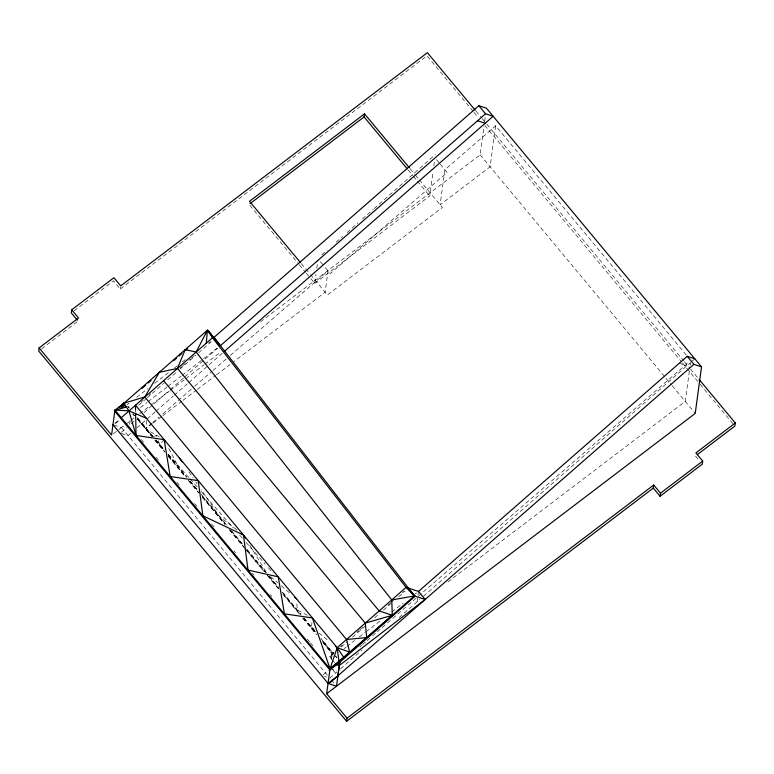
<?xml version="1.0" encoding="UTF-8"?>
<svg xmlns="http://www.w3.org/2000/svg" width="774" height="774" viewBox="0 0 774 774"><rect width="100%" height="100%" fill="white"/><g stroke="black" fill="none" stroke-linecap="round" stroke-linejoin="round"><path stroke-width="0.58" stroke-dasharray="3.87 2.9" d="M315.086 631.719L311.506 627.104L311.961 622.519M74.178 310.732L113.497 280.827L120.289 288.992L120.57 286.922M118.732 429.609L121.421 427.567L121.866 424.278M310.896 278.737L314.766 283.381L315.986 274.344M316.789 268.404L317.911 260.093M314.766 283.381L429.754 195.938L433.024 171.809M433.808 165.965L434.601 160.121M417.099 601.804L418.511 591.394M260.509 321.839L480.161 154.819L484.04 126.152M484.688 121.373L485.337 116.593M495.65 125.794L490.106 166.778L440.125 204.791L444.866 169.748L495.65 125.794L686.17 354.889M689.363 371.075L685.251 401.445L447.169 582.493M690.156 365.173L690.476 362.812M130.138 420.63L129.519 425.207L134.057 421.24M331.475 659.545L332.375 653.817L333.42 652.898L329.405 656.41L331.63 659.09M331.882 654.253L333.488 652.356M164.156 439.651L159.705 444.557L158.002 439.835L156.987 441.286L156.522 440L156.454 440.648L164.262 450.042M321.8 254.839L327.209 250.06M336.216 242.098L342.524 236.525M347.033 232.548L357.849 222.989M362.358 219.013L373.165 209.464M374.074 208.661L435.356 154.529M115.51 423.562L119.796 419.818M141.323 401.948L143.026 400.458M149.111 395.137L150.891 393.569M179.955 368.153L181.735 366.595M182.625 365.821L185.286 363.48M188.846 360.374L190.627 358.817M191.517 358.033L195.077 354.927M208.641 343.056L210.46 341.46M138.72 405.189L145.531 399.229M147.234 397.739L164.185 382.917M167.706 379.831L177.265 371.472M179.868 369.198L195.88 355.189M198.55 352.847L211.263 341.731M121.363 432.337L126.684 427.683M144.032 412.503L169.438 390.28M170.338 389.486L183.951 377.586M184.86 376.793L217.523 348.223M130.767 433.285L128.107 435.617L120.483 433.111M136.998 427.838L155.177 411.932M156.087 411.139L173.357 396.027M174.266 395.233L187.898 383.304M188.808 382.511L222.448 353.089M340.473 646.725L342.176 645.235M357.056 632.223L358.836 630.655M359.736 629.881L363.296 626.756M387.958 605.181L389.757 603.604M390.667 602.811L393.366 600.45M402.316 592.613L404.105 591.046M332.065 654.088L332.868 654.349L330.208 656.681L331.698 658.461M341.276 646.996L347.236 641.781M352.509 637.166L365.889 625.46M374.616 617.816L379.831 613.26M383.362 610.164L392.37 602.288M398.649 596.802L404.918 591.317M323.077 674.889L328.399 670.245M329.821 678.169L336.913 671.967M340.502 668.833L362.126 649.908M399.074 617.575L419.827 599.424M423.465 596.241L690.408 362.687M691.288 361.913L693.949 359.581M151.849 423.339L145.464 428.864L152.188 423.746M152.759 422.546L159.154 417.012M162.801 413.858L193.839 387M194.748 386.207L212.095 371.201M213.005 370.407L226.695 358.556M230.352 355.401L328.021 270.871L325.128 292.233L233.854 361.642M359.804 646.909L361.632 645.322M362.551 644.539L366.208 641.375M367.118 640.582L371.694 636.625M372.604 635.831L376.261 632.668M377.18 631.874L391.808 619.21M392.718 618.426L688.966 362.038M322.245 640.969L332.259 653.914L333.197 653.188L321.229 638.792M127.071 404.667L128.968 403.196M136.572 397.314L147.979 388.5M154.626 383.353L169.835 371.597M174.585 367.921L177.44 365.715M182.19 362.048L185.992 359.107M140.413 407.569L147.07 402.422M148.018 401.687L167.029 386.99M167.977 386.255L181.28 375.971M182.229 375.235L217.388 348.048M344.072 648.66L345.978 647.19M346.936 646.454L354.569 640.582M359.339 636.915L365.067 632.513M366.025 631.778L381.292 620.032M391.789 611.953L403.244 603.139M414.69 594.335L416.606 592.865M41.583 348.851L78.087 321.084M120.289 288.992L426.958 55.796L473.262 111.475M114.852 423.281L119.544 419.702M113.362 433.701L117.841 430.296M113.788 425.061L121.421 427.567L125.253 424.655M126.21 423.92L130.051 421.008M131.009 420.282L134.85 417.36M139.639 413.713L150.195 405.692M151.153 404.966L169.38 391.112M170.338 390.386L184.725 379.444M185.683 378.718L203.91 364.864M204.868 364.128L220.222 352.46M153.146 423.02L161.795 416.441M162.753 415.715L181.967 401.096M182.935 400.371L196.383 390.144M197.341 389.409L215.598 375.525M216.556 374.8L230.013 364.573M154.365 436.488L156.3 435.104L156.977 437M333.488 653.004L333.981 652.695L333.178 653.333L320.852 638.511M332.056 654.272L332.868 654.349M333.062 654.175L332.259 653.914M679.233 363.277L686.857 365.783M329.405 656.41L331.814 657.203M330.169 668.688L336.709 670.835M324.374 676.379L326.551 677.095M307.365 615.282L297.274 609.989L296.732 602.153M146.412 420.524L146.48 429.425L159.241 436.807M237.028 530.045L219.506 516.471L201.143 489.7M311.506 627.104L314.254 629.31M318.84 632.987L328.911 641.075M270.561 576.62L277.711 582.735M281.291 585.792L289.341 592.681M132.915 413.916L134.483 415.619M137.627 419.034L152.923 436.449M146.48 429.425L153.387 437.175L137.724 419.489M132.944 414.071L134.541 415.88M155.738 439.932L164.533 449.907M168.529 454.435L189.311 478.013M190.104 478.922L197.302 487.078M201.298 491.616L233.264 527.887M239.659 535.144L242.862 538.762M246.055 542.39L265.24 564.159M268.433 567.777L273.232 573.224M160.624 445.834L164.388 450.323M168.152 454.812L178.688 467.39L168.626 448.185M476 111.146L481.399 117.648M482.173 118.577L486.033 123.211M486.807 124.14L683.597 360.781M684.361 361.71L689.769 368.211M690.543 369.14L698.254 378.418M474.036 112.404L477.897 117.038M484.843 125.388L681.633 362.029M682.407 362.958L699.377 383.382M700.151 384.301L734.11 425.139M480.161 154.819L665.205 377.325M665.969 378.254L671.368 384.746M672.142 385.675L695.226 413.432M695.487 456.021L699.261 460.559M436.449 159.628L439.506 163.304M440.271 164.223L447.13 172.467L330.285 273.59L324.19 266.266M410.085 168.664L414.719 174.247M415.493 175.176L418.589 178.891M419.363 179.82L442.389 207.509L327.392 294.962L310.548 274.702M408.121 169.912L412.755 175.495M413.529 176.424L416.625 180.139M417.389 181.068L429.754 195.938M320.368 261.67L323.426 265.347M301.27 263.547L309.774 273.773M249.847 205.323L298.532 263.866M299.306 264.795L305.488 272.235M306.262 273.164L310.122 277.808M127.778 406.156L129.258 407.946M137.404 417.737L146.267 428.399M168.064 454.609L186.389 476.649M190.24 481.283L200.253 493.319M201.027 494.247L227.159 525.672M231.755 531.196L242.475 544.093M247.07 549.617L266.217 572.634M269.255 576.291L278.34 587.214M282.887 592.681L301.018 614.488M304.018 618.097L315.25 631.603M335.432 655.868L336.913 657.648M127.758 406.302L129.239 408.091M137.608 418.154L152.952 436.604M156.019 440.3L164.475 450.468M168.326 455.093L186.815 477.326M189.901 481.031L198.376 491.219M202.227 495.853L226.869 525.498M230.729 530.132L243.055 544.944M246.906 549.579L266.159 572.741M269.246 576.446L278.485 587.563M282.336 592.187L300.825 614.421M303.911 618.126L315.463 632.019M335.413 656.013L336.893 657.794M132.876 413.674L134.424 415.532M137.52 419.247L151.627 436.284M154.713 439.99L164.746 452.055M168.432 456.418L185.567 477.094M188.527 480.586L198.676 492.864M202.43 497.314L224.905 524.395M229.481 529.832L264.244 571.705M267.349 575.372L278.94 589.314M282.752 593.968L299.809 614.401L282.81 593.91M302.808 618.078L316.692 634.777M322.864 642.197L333.043 654.369L322.99 642.275M332.375 659.99L334.6 662.67M141.342 439.497L143.654 442.283M156.009 457.124L159.096 460.84M176.849 482.192L179.162 484.969M194.603 503.535L196.915 506.322M211.583 523.959L214.669 527.665M233.971 550.875L235.509 552.733M252.488 573.147L254.036 575.005M270.242 594.5L271.79 596.357M307.288 639.053L309.61 641.83M310.384 642.759L313.47 646.474M332.704 669.607L336.419 674.077M121.421 427.567L327.499 675.383M331.311 679.959L335.026 684.429M137.54 419.063L152.226 436.739M155.313 440.454L164.591 451.619M168.451 456.263L185.45 476.726M188.537 480.451L198.589 492.535M202.449 497.189L224.857 524.162M229.491 529.735L244.178 547.411M244.952 548.34L264.263 571.589M267.359 575.314L278.95 589.266M302.905 618.097L315.27 632.977M156.106 440.183L156.454 440.648L156.135 440.106M188.914 471.85L192.987 477.8M195.706 481.767L197.07 483.75M249.673 545.177L266.362 572.547M135.547 409.804L135.595 412.136"/><path stroke-width="1.16" d="M206.29 343.172L207.393 330.237L214.901 338.548L408.498 588.182L415.183 596.222L425.197 599.444L339.312 665.514L336.09 664.46L414.38 595.961L415.183 596.222L336.893 664.721M475.226 110.227L427.383 52.69L120.715 285.887L113.923 277.721L71.721 309.813L78.513 317.979L39.116 347.932L38.7 351.038L346.617 721.31L653.285 488.113L653.711 485.008L660.503 493.173L660.077 496.279L653.285 488.113M71.721 309.813L71.295 312.919L77.332 320.184M122.853 404.192L207.393 330.237L214.088 338.286M123.192 404.86L123.472 403.583L124.343 402.925L124.275 403.447M250.031 203.668L364.07 116.951L364.496 113.846L409.311 167.735M346.617 721.31L347.042 718.204L326.667 693.707L330.043 668.717L337.164 647.693L406.079 587.389L418.511 591.394L425.197 599.444M339.06 661.993L339.892 661.228L336.506 686.219L328.882 683.713L693.901 364.341L701.525 366.847L695.226 413.432L326.667 693.707M699.028 379.347L735.3 422.962L695.913 452.916L702.705 461.081L702.279 464.187L660.077 496.279M735.3 422.962L734.884 426.068L697.413 454.561M144.825 396.946L159.299 372.313L177.449 368.405L185.218 349.635L196.132 352.064L391.75 599.927L392.302 615.272L366.712 637.573L346.529 639.498L144.825 396.946L123.985 403.196M196.132 352.064L207.393 330.237L212.482 337.754L406.079 587.389L414.38 595.961L391.75 599.927M339.757 662.225L338.567 662.234L338.286 663.511L337.483 663.241L338.383 662.786M337.841 676.341L339.873 661.373L338.441 662.331M123.337 403.825L122.389 404.599M338.954 661.954L338.548 662.38L339.728 662.409L329.879 669.897L114.794 411.246M121.305 417.708L212.482 337.754L214.901 338.548L220.242 345.843L485.521 113.778L493.154 116.284L224.267 351.493M114.929 410.21L124.798 402.577L124.662 403.573L123.859 403.312L120.996 405.808L121.663 406.031M141.913 388.48L145.551 385.307M148.269 382.917L150.998 380.537M173.695 360.684L176.424 358.294M179.142 355.914L181.871 353.534M185.499 350.351L187.318 348.764M213.556 337.793L478.835 105.728L486.459 108.234L701.525 366.847M418.511 591.394L687.206 356.301L694.839 358.807M241.643 533.615L243.481 535.047L248.009 570.07L278.224 576.824L284.426 613.859L312.406 617.933L330.043 668.717L370.224 634.593M364.496 113.846L249.499 201.288L300.496 262.618M330.043 668.717L338.567 662.234M339.873 661.373L330.024 668.862L114.949 410.065L126.404 407.076L118.906 407.056L125.127 405.189L120.889 405.557L124.498 404.251L128.948 410.83L136.06 435.452L164.156 439.651L165.268 441.78M337.909 675.866L328.06 683.355L112.975 424.703M347.042 718.204L653.711 485.008M660.503 493.173L702.705 461.081M336.09 664.46L339.273 662.757L339.515 663.957M163.556 380.556L365.26 623.109L392.302 615.272L379.154 610.947L177.449 368.405M121.876 404.802L124.498 404.251L123.859 403.312M122.873 404.047L123.917 404.386L123.908 403.38M477.548 120.754L485.172 123.26M335.326 646.222L337.164 647.693L349.616 652.095L346.529 639.498M123.395 403.709L123.917 403.883L123.472 403.583M146.402 418.299L128.948 410.83L114.949 410.065L111.572 435.056L39.116 347.932M294.71 597.267L296.5 598.795M478.835 105.728L485.521 113.778M687.206 356.301L693.901 364.341M364.07 116.951L407.347 168.984M215.037 339.583L216.527 341.373M218.007 343.163L220.242 345.843M407.695 587.911L414.38 595.961M343.656 657.155L337.164 647.693L135.46 405.141L135.547 409.804M208.196 330.498L212.879 336.884M179.394 457.976L182.113 461.943M245.339 538.085L243.481 535.047L202.856 515.784L198.231 480.635L170.203 476.503L164.156 439.651M337.164 647.693L338.935 661.17M365.26 623.109L366.712 637.573M135.614 413.297L136.06 435.452"/></g></svg>
